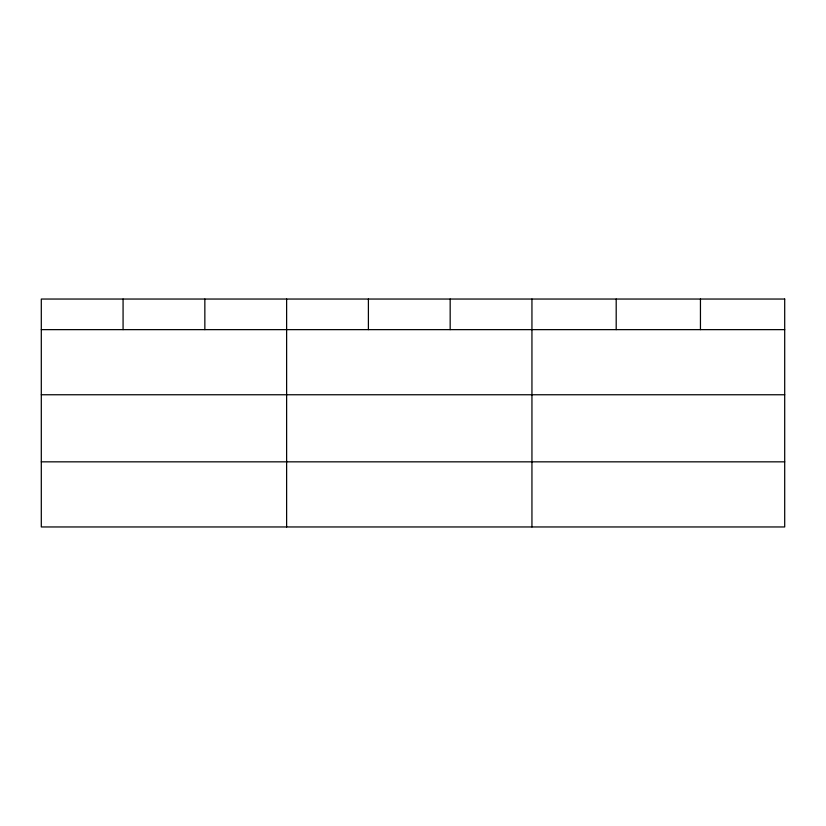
<?xml version="1.0" encoding="UTF-8"?>
<svg xmlns="http://www.w3.org/2000/svg" width="826" height="826" viewBox="0 0 826 826"><rect width="100%" height="100%" fill="white"/><g stroke="black" fill="none" stroke-linecap="round" stroke-linejoin="round"><path stroke-width="1.24" d="M41.3 329.636L784.7 329.636M41.3 394.756L784.7 394.756M41.3 461.837L784.7 461.837M700.448 299.043L700.448 329.636M616.196 299.043L616.196 329.636M531.944 299.043L531.944 526.957M450.17 299.043L450.17 329.636M368.396 299.043L368.396 329.636M286.622 299.043L286.622 526.957M204.848 299.043L204.848 329.636M123.074 299.043L123.074 329.636M784.7 299.043L41.3 299.043L41.3 526.957L784.7 526.957L784.7 299.043"/></g></svg>
